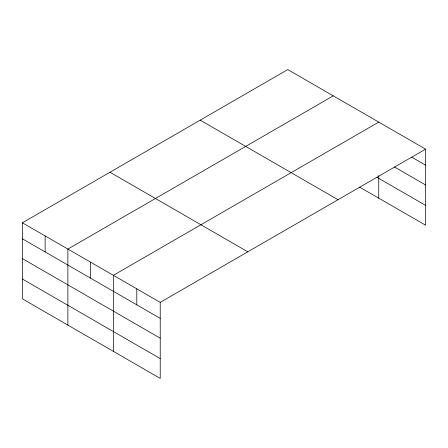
<?xml version="1.0" encoding="UTF-8"?>
<svg xmlns="http://www.w3.org/2000/svg" width="448" height="448" viewBox="0 0 448 448"><rect width="100%" height="100%" fill="white"/><g stroke="black" fill="none" stroke-linecap="round" stroke-linejoin="round"><path stroke-width="0.67" d="M359.587 187.09L425.6 225.198L425.6 149.156L287.778 69.586L22.4 222.802L22.4 298.844L160.222 378.414L160.222 302.372L22.4 222.802M333.256 95.844L67.883 249.06L67.883 325.102M378.739 122.102L113.361 275.318L113.361 351.361M160.222 302.372L425.6 149.156M411.785 157.181L425.6 165.155M394.358 166.936L425.6 184.974M376.947 177.296L425.6 205.386M200.2 120.148L338.027 199.718M109.973 172.239L247.8 251.81M22.4 238.801L160.222 318.371M22.4 258.614L160.222 338.184M22.4 279.026L160.222 358.602M378.739 175.61L378.739 198.145M136.791 288.842L136.791 304.842M90.625 262.186L90.625 278.186M45.142 235.928L45.142 251.927"/></g></svg>
